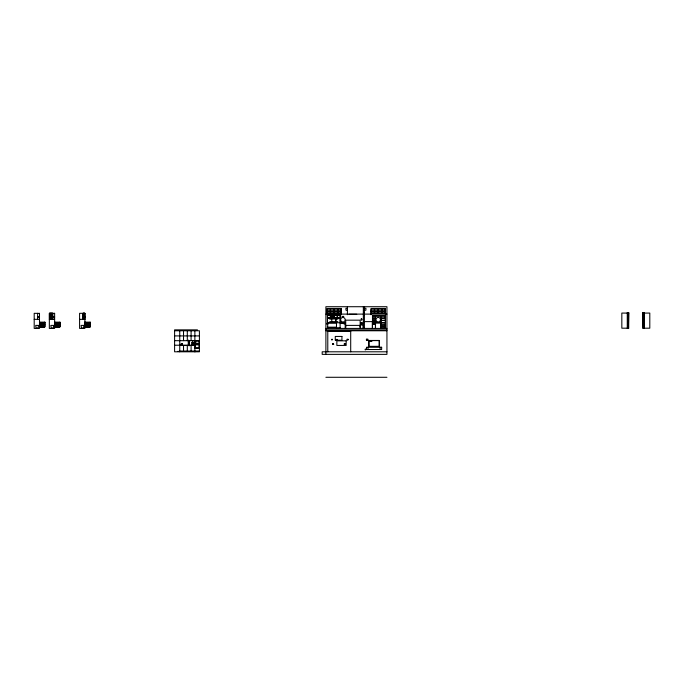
<?xml version="1.0" encoding="UTF-8"?>
<svg xmlns="http://www.w3.org/2000/svg" width="684" height="684" viewBox="0 0 684 684"><rect width="100%" height="100%" fill="white"/><g stroke="black" fill="none" stroke-linecap="round" stroke-linejoin="round"><path stroke-width="1.03" d="M182.542 343.71L181.277 343.479L181.277 344.847L181.824 344.847L181.824 343.479M59.961 322.224L58.525 322.925L54.66 323.087M90.22 322.224L88.783 322.925L84.919 323.087M39.535 323.087L43.391 322.925L44.828 322.147M347.455 308.228L345.942 308.228L345.942 310.117L347.455 310.493M364.401 308.228L365.914 308.228L365.914 310.117L364.401 310.493M327.149 311.066L341.282 311.066M371.173 311.066L385.306 311.066M327.149 311.186L341.282 311.186M371.173 311.186L385.306 311.186M364.392 312.571L364.469 314.683M627.271 312.571L627.271 328.423L628.707 328.423L628.707 312.571L628.408 328.423M627.348 312.879L628.408 312.879M643.225 312.879L644.285 312.879M327.149 313.084L341.282 313.084M371.173 313.084L385.306 313.084M628.707 313.101L621.833 313.067L621.833 328.192L627.878 328.192M642.926 313.101L649.8 313.067L649.8 328.192L643.755 328.192M325.892 314.11L386.939 314.11M349.045 314.272L356.757 314.272M372.481 315.974L385.306 315.974L385.306 322.728M331.082 316.119L333.655 316.119L333.655 317.709M37.603 316.957L39.492 316.957M52.736 316.957L54.626 316.957M82.995 316.957L84.884 316.957M37.603 317.077L39.492 317.077M52.736 317.077L54.626 317.077M82.995 317.077L84.884 317.077M331.005 317.786L333.732 317.786M327.525 317.94L340.145 317.94M327.525 318.06L340.145 318.06M372.6 318.094L375.396 318.094M381.014 318.094L385.306 318.094M372.6 318.214L375.396 318.214M381.014 318.214L385.306 318.214M361.229 318.667L361.819 318.667M329.756 319.12L331.766 319.12M335.844 319.12L337.853 319.12M34.2 319.342L39.492 319.342M49.334 319.342L54.626 319.342M79.592 319.342L84.884 319.342M372.6 320.044L375.396 320.044M361.229 320.172L361.819 320.172M372.6 320.172L375.396 320.172M381.014 320.334L385.306 320.334M381.014 320.454L385.306 320.454M329.756 321.617L337.853 321.617M364.401 321.617L372.344 321.617L372.344 328.423M372.6 322.002L375.396 322.002M39.492 322.147L44.87 322.147L44.87 326.909L39.518 326.909M54.626 322.147L59.995 322.147L59.995 326.909L54.643 326.909M84.884 322.147L90.254 322.147L90.254 326.909L84.91 326.909M372.6 322.121L375.396 322.121M39.492 322.634L44.87 322.634M54.626 322.634L59.995 322.634M84.884 322.634L90.254 322.634M327.405 322.745L340.264 322.745M375.396 322.728L385.425 322.728M375.516 322.874L385.306 322.874L385.306 327.67L381.014 327.67L381.014 322.874M343.898 323.652L344.351 323.199M360.844 323.652L361.297 323.199M361.451 323.652L361.904 323.652M372.481 323.951L375.396 323.951M372.481 324.071L375.516 324.071M39.638 324.643L44.742 324.643M54.771 324.643L59.876 324.643M85.03 324.643L90.134 324.643M381.014 324.643L385.306 324.524M381.014 326.037L385.306 326.037M381.014 326.157L385.306 326.157M345.711 326.379L346.087 325.396L359.784 325.396L360.16 326.379M327.679 327.285L336.485 327.285M327.679 327.405L336.485 327.405M336.485 327.816L340.119 327.816M325.892 328.423L386.939 328.423M197.445 329.859L174.6 329.859L174.6 351.798L199.412 351.798L199.412 330.765L174.6 330.765M325.892 329.859L386.939 329.859M325.892 330.765L386.939 330.765M350.704 331.372L327.781 331.372L327.781 351.798M174.6 335.912L199.412 335.912M366.436 338.939L366.402 340.222M367.65 339.692L366.513 339.692L366.513 340.452L367.65 340.452L367.727 338.939L367.761 340.222M174.6 340.675L199.412 340.675M193.521 343.342L193.675 342.735L193.487 343.505M192.811 343.607L193.769 343.607M194.872 343.701L199.412 343.701M193.136 343.89L193.683 343.89M332.629 343.932L333.082 344.385M195.248 344.839L199.035 344.839L199.035 347.865L195.248 347.865L195.248 340.427M192.811 344.924L193.769 344.924M180.354 345.163L180.79 345.163M174.6 345.215L194.872 345.215M179.747 345.446L194.872 345.446M194.872 348.242L199.412 348.242M179.747 351.037L199.412 351.037M177.472 351.422L179.516 351.422M194.538 351.567L195.581 351.567M386.939 351.798L322.19 351.798L322.19 354.372L386.939 354.372L386.939 306.714L325.892 306.714L325.892 354.372M325.892 377.286L386.939 377.286M361.981 323.13L361.981 323.729L361.374 323.122L361.374 323.729M87.569 323.087L84.919 322.224M57.311 323.087L54.66 322.224M42.177 323.087L39.535 322.224M194.863 340.675L194.872 341.436M644.285 328.423L644.362 312.571L644.362 328.423L642.926 328.423L642.926 312.571L643.225 328.423M643.456 312.879L643.456 328.423M628.186 312.879L628.186 328.423M385.425 314.76L385.425 308.45L371.053 308.45L371.053 314.76M385.425 328.397L385.425 315.854L372.481 315.854L372.481 328.397M382.057 309.177L382.057 313.084M381.928 309.177L381.928 313.204M381.014 315.974L381.014 322.728M380.885 315.974L380.885 322.728M380.885 322.874L380.885 328.397M380.133 347.258L380.133 349.524M378.243 309.177L378.243 313.084M375.516 315.974L375.516 328.397M375.396 315.974L375.396 328.397M374.55 309.177L374.55 313.084M374.43 309.177L374.43 313.084M372.6 315.974L372.6 324.071M371.916 340.598L371.916 341.205L369.497 341.205L369.497 340.598M371.309 340.598L371.309 341.205M370.702 340.598L370.702 341.205M370.095 340.598L370.095 341.205M368.026 347.258L368.026 349.524M364.401 306.714L364.401 328.423M363.341 306.714L363.341 328.423M363.187 328.423L363.187 325.003L360.314 325.003L360.314 328.423M361.75 323.199L361.75 323.652M361.605 323.199L361.605 323.652M361.143 323.199L361.143 323.652M360.998 323.199L360.998 323.652M360.16 328.423L360.16 320.172L345.711 320.172L345.711 328.423M350.704 330.765L350.704 351.798M347.532 339.315L347.532 339.922M347.455 306.714L347.378 314.683M345.411 323.113L345.411 328.414M345.292 323.113L345.292 328.414M345.035 323.13L345.035 323.729L343.821 323.729L343.821 323.122M344.804 343.855L344.804 344.462M344.428 323.122L344.428 323.729M344.206 323.199L344.206 323.652M344.052 323.199L344.052 323.652M343.676 316.273L343.676 316.854M342.162 316.273L342.162 316.854M341.401 314.76L341.401 308.45L327.029 308.45L327.029 314.76M340.145 322.745L340.145 315.144L327.525 315.144L327.525 322.745M340.119 328.414L340.119 323.113L345.565 323.113L340.264 322.993L340.264 315.025L327.405 315.025L327.405 322.993L336.485 322.993L336.485 328.414M338.024 309.177L338.024 313.084M337.905 309.177L337.905 313.084M337.323 315.144L337.323 317.94M337.203 315.144L337.203 317.94M336.784 339.469L336.784 340.068M336.177 339.469L336.177 340.068M335.878 319.12L335.844 321.617L335.801 318.966L331.791 318.966L331.766 321.617M334.373 315.144L334.373 317.94M334.211 309.177L334.211 313.084M334.254 315.144L334.254 317.94M333.732 317.94L333.732 316.042L331.005 316.042L331.005 317.94M330.517 309.177L330.517 313.204M330.466 315.144L330.466 317.94M330.398 309.177L330.398 313.084M330.346 315.144L330.346 317.94M327.679 322.993L327.679 328.414M327.362 323.429L327.362 324.036M195.06 340.393L195.06 345.574M194.914 340.504L194.914 345.642M194.872 330.765L194.872 351.798M194.538 340.478L194.538 345.514M193.769 345.215L193.769 342.624L191.853 342.624L191.853 345.215M192.751 340.7L192.811 345.215M191.093 330.765L191.084 340.675M191.093 345.446L191.093 351.037M189.348 340.7L189.348 345.745M188.784 340.393L188.852 345.668M188.63 340.393L188.63 345.574M188.442 340.427L188.442 345.591M188.331 340.17L188.331 345.454M187.305 330.765L187.305 340.675M187.305 345.446L187.305 351.037M183.526 330.765L183.526 340.675M183.526 345.446L183.526 351.037M181.679 343.479L181.679 344.847M181.602 343.71L181.602 344.616M181.422 343.479L181.448 344.847M179.747 330.765L179.747 351.798M90.134 322.634L90.134 326.79L85.03 326.79L85.03 322.634M89.997 322.634L89.997 326.79M89.852 322.634L89.852 326.79M89.698 322.634L89.698 326.79M89.544 322.634L89.544 326.79M89.399 322.634L89.399 326.79M89.245 322.634L89.245 326.79M89.091 322.634L89.091 326.79M88.946 322.634L88.946 326.79M88.792 322.634L88.792 326.79M88.638 322.634L88.638 326.79M88.484 322.634L88.484 326.79M88.339 322.634L88.339 326.79M88.185 322.634L88.185 326.79M88.031 322.634L88.031 326.79M87.885 322.634L87.885 326.79M87.732 322.634L87.732 326.79M87.578 322.634L87.578 326.79M87.432 322.634L87.432 326.79M87.278 322.634L87.278 326.79M87.124 322.634L87.124 326.79M86.971 322.634L86.971 326.79M86.825 322.634L86.825 326.79M86.671 322.634L86.671 326.79M86.517 322.634L86.517 326.79M86.372 322.634L86.372 326.79M86.218 322.634L86.218 326.79M86.064 322.634L86.064 326.79M85.919 322.634L85.919 326.79M85.765 322.634L85.765 326.79M85.611 322.634L85.611 326.79M85.466 322.634L85.466 326.79M85.312 322.634L85.312 326.79M84.773 313.315L84.773 319.342M84.619 313.315L84.619 319.342M84.465 313.315L84.465 319.342M84.32 313.315L84.32 319.342M84.166 313.315L84.166 319.342M84.012 313.315L84.012 319.342M83.858 313.315L83.858 319.342M83.713 313.315L83.713 319.342M83.559 313.315L83.559 319.342M83.405 313.315L83.405 319.342M83.26 313.315L83.26 319.342M83.106 313.315L83.106 319.342M82.995 313.315L82.995 319.342M59.876 322.634L59.876 326.79L54.771 326.79L54.771 322.634M59.739 322.634L59.739 326.79M59.593 322.634L59.593 326.79M59.44 322.634L59.44 326.79M59.286 322.634L59.286 326.79M59.14 322.634L59.14 326.79M58.986 322.634L58.986 326.79M58.833 322.634L58.833 326.79M58.687 322.634L58.687 326.79M58.533 322.634L58.533 326.79M58.379 322.634L58.379 326.79M58.225 322.634L58.225 326.79M58.08 322.634L58.08 326.79M57.926 322.634L57.926 326.79M57.772 322.634L57.772 326.79M57.627 322.634L57.627 326.79M57.473 322.634L57.473 326.79M57.319 322.634L57.319 326.79M57.174 322.634L57.174 326.79M57.02 322.634L57.02 326.79M56.866 322.634L56.866 326.79M56.712 322.634L56.712 326.79M56.567 322.634L56.567 326.79M56.413 322.634L56.413 326.79M56.259 322.634L56.259 326.79M56.114 322.634L56.114 326.79M55.96 322.634L55.96 326.79M55.806 322.634L55.806 326.79M55.66 322.634L55.66 326.79M55.507 322.634L55.507 326.79M55.353 322.634L55.353 326.79M55.207 322.634L55.207 326.79M55.053 322.634L55.053 326.79M54.9 322.634L54.9 326.79M52.736 313.315L52.736 319.342M52.617 313.315L52.617 319.342M52.471 313.315L52.471 319.342M52.317 313.315L52.317 319.342M52.164 313.315L52.164 319.342M52.018 313.315L52.018 319.342M51.864 313.315L51.864 319.342M51.71 313.315L51.71 319.342M51.565 313.315L51.565 319.342M51.411 313.315L51.411 319.342M51.257 313.315L51.257 319.342M51.103 313.315L51.103 319.342M50.958 313.315L50.958 319.342M50.804 313.315L50.804 319.342M50.65 313.315L50.65 319.342M50.505 313.315L50.505 319.342M50.351 313.315L50.351 319.342M50.197 313.315L50.197 319.342M50.052 313.315L50.052 319.342M49.898 313.315L49.898 319.342M49.744 313.315L49.744 319.342M49.59 313.315L49.59 319.342M49.445 313.315L49.445 319.342M44.742 322.634L44.742 326.79L39.638 326.79L39.638 322.634M44.614 322.634L44.614 326.79M44.46 322.634L44.46 326.79M44.306 322.634L44.306 326.79M44.161 322.634L44.161 326.79M44.007 322.634L44.007 326.79M43.853 322.634L43.853 326.79M43.708 322.634L43.708 326.79M43.554 322.634L43.554 326.79M43.4 322.634L43.4 326.79M43.254 322.634L43.254 326.79M43.101 322.634L43.101 326.79M42.947 322.634L42.947 326.79M42.801 322.634L42.801 326.79M42.647 322.634L42.647 326.79M42.494 322.634L42.494 326.79M42.34 322.634L42.34 326.79M42.194 322.634L42.194 326.79M42.04 322.634L42.04 326.79M41.886 322.634L41.886 326.79M41.741 322.634L41.741 326.79M41.587 322.634L41.587 326.79M41.433 322.634L41.433 326.79M41.288 322.634L41.288 326.79M41.134 322.634L41.134 326.79M40.98 322.634L40.98 326.79M40.826 322.634L40.826 326.79M40.681 322.634L40.681 326.79M40.527 322.634L40.527 326.79M40.373 322.634L40.373 326.79M40.228 322.634L40.228 326.79M40.074 322.634L40.074 326.79M39.92 322.634L39.92 326.79M39.775 322.634L39.775 326.79M37.603 313.315L37.603 319.342M333.159 343.855L333.159 344.462L333.159 343.855L332.552 343.855L332.552 344.462L333.758 344.462L333.159 343.855M342.556 316.487L343.291 316.632L342.556 316.487M361.152 319.342L361.896 319.496L361.152 319.342M196.171 344.249L196.607 344.368L196.171 344.249M196.924 344.249L197.36 344.368L196.949 344.197M197.676 344.249L198.121 344.368L197.702 344.197M38.509 325.396L38.133 328.046L36.09 328.046L35.713 325.396L38.509 325.396M53.643 325.396L53.266 328.046L51.223 328.046L50.838 325.396L53.643 325.396M83.901 325.396L83.525 328.046L81.481 328.046L81.097 325.396L83.901 325.396M341.282 309.177L327.149 309.177L327.149 313.204L341.282 313.204L341.282 309.177M385.306 309.177L371.173 309.177L371.173 313.204L385.306 313.204L385.306 309.177M39.492 313.383L34.2 313.315L34.2 328.414L39.492 328.414L39.492 313.315M54.626 313.315L49.334 313.315L49.334 328.414L54.626 328.414L54.626 313.315M84.884 313.315L79.592 313.315L79.592 328.414L84.884 328.414L84.884 313.315M362.58 323.13L360.767 323.122L360.767 323.729L362.58 323.729L362.58 323.13M327.969 323.429L326.755 323.429L326.755 324.036L327.969 324.036L327.969 323.429M341.932 336.442L335.271 336.442L335.271 340.222L341.932 340.222L341.932 336.442M332.244 339.315L331.646 339.315L331.646 339.922L332.244 339.922L332.244 339.315M348.13 339.315L346.925 339.315L346.925 339.922L348.13 339.922L348.13 339.315M337.392 339.469L335.579 339.469L335.579 340.068L337.392 340.068L337.392 339.469M379.372 340.452L368.787 340.452L368.787 346.497L379.372 346.497L379.372 340.452M379.227 340.598L368.933 340.598L368.933 346.352L379.227 346.352L379.227 340.598M346.164 340.829L336.861 340.829L336.861 345.446L346.164 345.446L346.164 340.829M199.035 341.051L195.778 341.051L195.778 343.325L199.035 343.325L199.035 341.051M192.623 342.752L192.05 342.889L192.623 342.752M345.411 343.855L344.197 343.855L344.197 344.462L345.411 344.462L345.411 343.855M381.646 347.258L366.513 347.258L366.513 349.524L381.646 349.524L381.646 347.258M365.752 349.225L365.153 349.225L365.153 349.832L365.752 349.832L365.752 349.225M341.487 321.48A2.266 2.266 0 0 0 345.155 320.078A2.266 2.266 0 0 0 342.103 317.598A2.266 2.266 0 0 0 341.487 321.48M376.713 321.412A2.266 2.266 0 0 0 380.432 320.138A2.266 2.266 0 0 0 377.465 317.556A2.266 2.266 0 0 0 376.713 321.412"/></g></svg>
